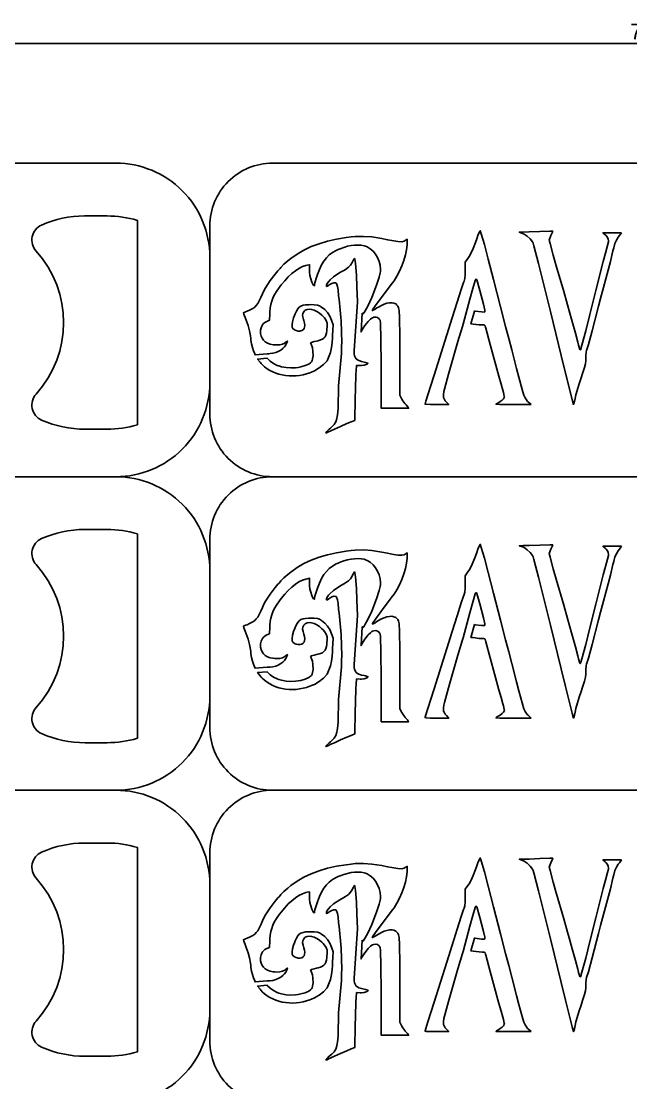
# Model space of a CAD drawing. Header units: millimetres. Extents: x 2045 to 2776, y 1347 to 1669.
# Drawn here: x 2325.4 to 2422.7, y 1500.2 to 1669.5 of the extents above; entities that cross this region are included whole.
import ezdxf

# ---------------------------------------------------------------- set-up
doc = ezdxf.new("R2010")
doc.units = ezdxf.units.MM
doc.styles.get("Standard").update_dxf_attribs({"font": 'arial.ttf'})
doc.dimstyles.new('ISO-25', dxfattribs={"dimtxt": 2.5, "dimasz": 2.5, "dimexe": 1.25, "dimexo": 0.625, "dimtad": 1, "dimtxsty": 'Standard', "dimcen": 2.5, "dimadec": 0, "dimazin": 0, "dimtfac": 1, "dimtmove": 0, "dimatfit": 3, "dimfxl": 1, "dimarcsym": 0})

# ---------------------------------------------------------------- blocks, each defined once
blk = doc.blocks.new('*D8')
at = {"color": 0, "lineweight": -2, "transparency": 16777216}
for p, q in [((2075.52, 1622.46), (2075.52, 1667.18)), ((2078.02, 1665.93), (2773.02, 1665.93)), ((2775.52, 1622.46), (2775.52, 1667.18))]:
    blk.add_line(p, q, dxfattribs=at)
at = {"color": 0, "transparency": 16777216}
for points in [[(2078.02, 1666.35), (2078.02, 1665.51), (2075.52, 1665.93)], [(2773.02, 1666.35), (2773.02, 1665.51), (2775.52, 1665.93)]]:
    blk.add_solid(points, dxfattribs=at)
at = {"layer": 'Defpoints', "color": 0, "transparency": 16777216}
for p in [(2775.52, 1665.93), (2075.52, 1621.84), (2775.52, 1621.84)]:
    blk.add_point(p, dxfattribs=at)
at = {"color": 0, "transparency": 16777216, "insert": (2425.52, 1667.83), "char_height": 2.5, "attachment_point": 5}
blk.add_mtext('700', dxfattribs=at)

msp = doc.modelspace()

# ---------------------------------------------------------------- linework, layer by layer
for points in [[(2355.523, 1631.839, 0.4142136), (2340.523, 1646.839), (2225.523, 1646.839, 0.4142136), (2215.523, 1636.839), (2215.523, 1606.839, 0.4142136), (2225.523, 1596.839), (2340.523, 1596.839, 0.4142136), (2355.523, 1611.839)], [(2495.523, 1631.839, 0.4142136), (2480.523, 1646.839), (2365.523, 1646.839, 0.4142136), (2355.523, 1636.839), (2355.523, 1606.839, 0.4142136), (2365.523, 1596.839), (2480.523, 1596.839, 0.4142136), (2495.523, 1611.839)], [(2225.523, 1596.839, 0.4142136), (2215.523, 1586.839), (2215.523, 1556.839, 0.4142136), (2225.523, 1546.839), (2340.523, 1546.839, 0.4142136), (2355.523, 1561.839)], [(2355.523, 1581.839, 0.4142136), (2340.523, 1596.839)], [(2365.523, 1596.839, 0.4142136), (2355.523, 1586.839), (2355.523, 1556.839, 0.4142136), (2365.523, 1546.839), (2480.523, 1546.839, 0.4142136), (2495.523, 1561.839)], [(2225.523, 1546.839, 0.4142136), (2215.523, 1536.839), (2215.523, 1506.839, 0.4142136), (2225.523, 1496.839), (2340.523, 1496.839, 0.4142136), (2355.523, 1511.839)], [(2355.523, 1531.839, 0.4142136), (2340.523, 1546.839)], [(2365.523, 1546.839, 0.4142136), (2355.523, 1536.839), (2355.523, 1506.839, 0.4142136), (2365.523, 1496.839), (2480.523, 1496.839, 0.4142136), (2495.523, 1511.839)]]:
    msp.add_lwpolyline(points, format="xyb")
for points in [[(2328.681, 1636.967, -0.103744), (2335.507, 1638.421), (2339.133, 1638.421, -0.0721424), (2343.963, 1637.721), (2343.963, 1605.122, -0.0721424), (2339.133, 1604.421), (2335.612, 1604.421, -0.105307), (2328.681, 1605.875, -0.5108143), (2327.798, 1610.023, 0.3848974), (2327.798, 1632.819, -0.5108143), (2328.681, 1636.967)], [(2380.688, 1614.813), (2380.502, 1614.713), (2380.138, 1614.612), (2379.712, 1614.558), (2379.503, 1614.558), (2378.96, 1614.581), (2378.883, 1613.713), (2378.852, 1613.171), (2378.775, 1610.785), (2378.744, 1609.329), (2378.666, 1605.812), (2378.085, 1605.588), (2377.388, 1605.309), (2376.397, 1604.867), (2375.436, 1604.426), (2374.847, 1604.162), (2374.468, 1603.992), (2374.235, 1603.876), (2374.069, 1603.799), (2374.182, 1604.025), (2374.576, 1604.41), (2374.785, 1604.581), (2375.018, 1604.767), (2375.366, 1605.138), (2375.614, 1605.564), (2375.8, 1606.099), (2375.878, 1606.432), (2375.924, 1606.688), (2375.994, 1607.702), (2376.048, 1611.32), (2376.522, 1616.509, 0.0476866), (2376.071, 1625.673), (2376.009, 1626.649), (2375.963, 1626.897), (2375.893, 1627.184), (2375.73, 1627.625), (2375.668, 1627.711), (2375.591, 1627.757), (2375.335, 1627.765), (2375.01, 1627.672), (2374.661, 1627.494), (2374.499, 1627.377), (2374.313, 1627.23), (2374.166, 1627.181), (2374.166, 1627.389), (2374.274, 1627.656), (2374.46, 1627.935), (2374.731, 1628.23), (2375.289, 1628.71), (2376.288, 1629.391), (2376.9, 1629.732), (2377.194, 1629.903), (2377.651, 1630.228), (2377.992, 1630.569), (2378.248, 1630.979), (2378.364, 1631.227), (2378.441, 1631.405), (2378.605, 1631.656), (2378.682, 1631.514), (2378.775, 1630.855), (2378.922, 1628.996), (2378.999, 1627.13), (2379.1, 1624.728), (2378.565, 1616.897), (2378.558, 1616.572), (2378.581, 1616.44), (2378.635, 1616.138), (2378.775, 1615.797), (2378.906, 1615.619), (2379.084, 1615.472), (2379.309, 1615.355), (2379.751, 1615.208), (2380.146, 1615.123), (2380.386, 1615.069), (2380.785, 1614.939), (2380.688, 1614.813)], [(2328.681, 1586.967, -0.103744), (2335.507, 1588.421), (2339.133, 1588.421, -0.0721424), (2343.963, 1587.721), (2343.963, 1555.122, -0.0721424), (2339.133, 1554.421), (2335.612, 1554.421, -0.105307), (2328.681, 1555.875, -0.5108143), (2327.798, 1560.023, 0.3848974), (2327.798, 1582.819, -0.5108143), (2328.681, 1586.967)], [(2380.688, 1564.813), (2380.502, 1564.713), (2380.138, 1564.612), (2379.712, 1564.558), (2379.503, 1564.558), (2378.96, 1564.581), (2378.883, 1563.713), (2378.852, 1563.171), (2378.775, 1560.785), (2378.744, 1559.329), (2378.666, 1555.812), (2378.085, 1555.588), (2377.388, 1555.309), (2376.397, 1554.867), (2375.436, 1554.426), (2374.847, 1554.162), (2374.468, 1553.992), (2374.235, 1553.876), (2374.069, 1553.799), (2374.182, 1554.025), (2374.576, 1554.41), (2374.785, 1554.581), (2375.018, 1554.767), (2375.366, 1555.138), (2375.614, 1555.564), (2375.8, 1556.099), (2375.878, 1556.432), (2375.924, 1556.688), (2375.994, 1557.702), (2376.048, 1561.32), (2376.522, 1566.509, 0.0476866), (2376.071, 1575.673), (2376.009, 1576.649), (2375.963, 1576.897), (2375.893, 1577.184), (2375.73, 1577.625), (2375.668, 1577.711), (2375.591, 1577.757), (2375.335, 1577.765), (2375.01, 1577.672), (2374.661, 1577.494), (2374.499, 1577.377), (2374.313, 1577.23), (2374.166, 1577.181), (2374.166, 1577.389), (2374.274, 1577.656), (2374.46, 1577.935), (2374.731, 1578.23), (2375.289, 1578.71), (2376.288, 1579.391), (2376.9, 1579.732), (2377.194, 1579.903), (2377.651, 1580.228), (2377.992, 1580.569), (2378.248, 1580.979), (2378.364, 1581.227), (2378.441, 1581.405), (2378.605, 1581.656), (2378.682, 1581.514), (2378.775, 1580.855), (2378.922, 1578.996), (2378.999, 1577.13), (2379.1, 1574.728), (2378.565, 1566.897), (2378.558, 1566.572), (2378.581, 1566.44), (2378.635, 1566.138), (2378.775, 1565.797), (2378.906, 1565.619), (2379.084, 1565.472), (2379.309, 1565.355), (2379.751, 1565.208), (2380.146, 1565.123), (2380.386, 1565.069), (2380.785, 1564.939), (2380.688, 1564.813)], [(2328.681, 1536.967, -0.103744), (2335.507, 1538.421), (2339.133, 1538.421, -0.0721424), (2343.963, 1537.721), (2343.963, 1505.122, -0.0721424), (2339.133, 1504.421), (2335.612, 1504.421, -0.105307), (2328.681, 1505.875, -0.5108143), (2327.798, 1510.023, 0.3848974), (2327.798, 1532.819, -0.5108143), (2328.681, 1536.967)], [(2380.688, 1514.813), (2380.502, 1514.713), (2380.138, 1514.612), (2379.712, 1514.558), (2379.503, 1514.558), (2378.96, 1514.581), (2378.883, 1513.713), (2378.852, 1513.171), (2378.775, 1510.785), (2378.744, 1509.329), (2378.666, 1505.812), (2378.085, 1505.588), (2377.388, 1505.309), (2376.397, 1504.867), (2375.436, 1504.426), (2374.847, 1504.162), (2374.468, 1503.992), (2374.235, 1503.876), (2374.069, 1503.799), (2374.182, 1504.025), (2374.576, 1504.41), (2374.785, 1504.581), (2375.018, 1504.767), (2375.366, 1505.138), (2375.614, 1505.564), (2375.8, 1506.099), (2375.878, 1506.432), (2375.924, 1506.688), (2375.994, 1507.702), (2376.048, 1511.32), (2376.522, 1516.509, 0.0476866), (2376.071, 1525.673), (2376.009, 1526.649), (2375.963, 1526.897), (2375.893, 1527.184), (2375.73, 1527.625), (2375.668, 1527.711), (2375.591, 1527.757), (2375.335, 1527.765), (2375.01, 1527.672), (2374.661, 1527.494), (2374.499, 1527.377), (2374.313, 1527.23), (2374.166, 1527.181), (2374.166, 1527.389), (2374.274, 1527.656), (2374.46, 1527.935), (2374.731, 1528.23), (2375.289, 1528.71), (2376.288, 1529.391), (2376.9, 1529.732), (2377.194, 1529.903), (2377.651, 1530.228), (2377.992, 1530.569), (2378.248, 1530.979), (2378.364, 1531.227), (2378.441, 1531.405), (2378.605, 1531.656), (2378.682, 1531.514), (2378.775, 1530.855), (2378.922, 1528.996), (2378.999, 1527.13), (2379.1, 1524.728), (2378.565, 1516.897), (2378.558, 1516.572), (2378.581, 1516.44), (2378.635, 1516.138), (2378.775, 1515.797), (2378.906, 1515.619), (2379.084, 1515.472), (2379.309, 1515.355), (2379.751, 1515.208), (2380.146, 1515.123), (2380.386, 1515.069), (2380.785, 1514.939), (2380.688, 1514.813)]]:
    msp.add_lwpolyline(points, format="xyb", close=True)
for points in [[(2406.792, 1608.345), (2403.988, 1608.345), (2401.812, 1608.353), (2401.184, 1608.384), (2401.285, 1608.477), (2401.641, 1608.694), (2401.866, 1608.826), (2402.207, 1609.058), (2402.423, 1609.275), (2402.532, 1609.468), (2402.54, 1609.561), (2402.524, 1609.701), (2402.385, 1610.282), (2402.284, 1610.638), (2402.005, 1611.606), (2401.664, 1612.853), (2400.286, 1617.943), (2399.581, 1620.522), (2399.526, 1620.693), (2399.449, 1620.909), (2399.356, 1621.002), (2399.193, 1621.033), (2399.069, 1621.033), (2398.535, 1621.064), (2397.551, 1621.181), (2397.208, 1621.218), (2397.747, 1623.252), (2397.869, 1623.241), (2398.876, 1623.117), (2399.379, 1623.094), (2399.441, 1623.156), (2399.441, 1623.218), (2399.418, 1623.396), (2399.201, 1624.341), (2398.605, 1626.556), (2398.117, 1628.23), (2398.093, 1628.299), (2398.024, 1628.353), (2397.985, 1628.33), (2397.9, 1628.137), (2397.497, 1626.851), (2397.017, 1625.147), (2395.955, 1621.142), (2395.839, 1620.809), (2395.119, 1618.384), (2393.624, 1613.171), (2392.989, 1610.824), (2392.888, 1610.429), (2392.811, 1609.964), (2392.811, 1609.709), (2392.842, 1609.476), (2392.919, 1609.267), (2393.113, 1608.957), (2393.306, 1608.733), (2393.655, 1608.345), (2391.742, 1608.345), (2390.727, 1608.353), (2390.03, 1608.392), (2389.868, 1608.432), (2389.877, 1608.459), (2389.875, 1608.461), (2389.883, 1608.477), (2390.014, 1608.872), (2390.34, 1609.902), (2391.316, 1613.032), (2393.337, 1619.438), (2394.197, 1622.157), (2394.987, 1624.666), (2395.638, 1626.704), (2396.017, 1627.811), (2396.095, 1628.036), (2396.203, 1628.423), (2396.281, 1629.066), (2396.289, 1629.794), (2396.296, 1631.057), (2396.707, 1631.661), (2396.893, 1631.932), (2397.226, 1632.521), (2397.551, 1633.241), (2397.923, 1634.186), (2398.14, 1634.775), (2398.326, 1635.286), (2398.605, 1635.968), (2398.678, 1636.062), (2398.853, 1635.565), (2399.341, 1633.853), (2399.96, 1631.537), (2400.82, 1628.261), (2401.92, 1623.938), (2402.726, 1620.809), (2403.229, 1618.903), (2403.725, 1617.052), (2404.468, 1614.108), (2404.825, 1612.699), (2405.359, 1610.754), (2405.669, 1609.848), (2405.863, 1609.414), (2406.049, 1609.097), (2406.25, 1608.849), (2406.366, 1608.74), (2406.792, 1608.345)], [(2421.247, 1635.751), (2420.89, 1635.286), (2420.697, 1635.031), (2420.41, 1634.566), (2420.193, 1634.047), (2419.992, 1633.334), (2419.868, 1632.846), (2419.457, 1631.134), (2418.381, 1627.006), (2417.9, 1625.247), (2417.559, 1624.008), (2416.529, 1620.104), (2415.94, 1617.896), (2415.662, 1616.959), (2415.6, 1616.727), (2415.522, 1616.045), (2415.514, 1615.642), (2415.514, 1615.348), (2415.468, 1614.852), (2415.329, 1614.256), (2415.026, 1613.303), (2414.786, 1612.59), (2414.484, 1611.661), (2413.965, 1609.887), (2413.834, 1609.314), (2413.725, 1608.818), (2413.617, 1608.43), (2413.56, 1608.355), (2413.338, 1609.128), (2412.277, 1613.372), (2411.587, 1616.192), (2409.891, 1623.164), (2407.977, 1630.817), (2407.242, 1633.66), (2407.11, 1634.055), (2407.001, 1634.279), (2406.637, 1634.752), (2406.173, 1635.186), (2405.677, 1635.526), (2405.444, 1635.635), (2404.91, 1635.836), (2405.537, 1635.844), (2406.482, 1635.867), (2408.202, 1635.937), (2409.782, 1635.999), (2410.255, 1635.999), (2410.208, 1635.828), (2409.976, 1635.279), (2409.666, 1634.581), (2409.821, 1634.031), (2410.34, 1632.157), (2410.82, 1630.476), (2412.005, 1626.347), (2412.61, 1624.225), (2412.873, 1623.28), (2413.369, 1621.568), (2413.888, 1619.709), (2414.26, 1618.299), (2414.384, 1617.803), (2414.593, 1617.129), (2414.639, 1617.06), (2414.662, 1617.075), (2414.748, 1617.246), (2414.926, 1617.811), (2415.538, 1620.088), (2416.188, 1622.73), (2417.118, 1626.51), (2418.295, 1631.181), (2418.659, 1632.505), (2418.992, 1633.706), (2419.132, 1634.272), (2419.147, 1634.434), (2419.124, 1634.729), (2419, 1635.007), (2418.783, 1635.286), (2418.628, 1635.426), (2418.272, 1635.743), (2419.759, 1635.743), (2421.247, 1635.751)], [(2387.04, 1633.815), (2386.939, 1633.04), (2386.761, 1632.203), (2386.513, 1631.336), (2386.188, 1630.46), (2385.816, 1629.608), (2385.398, 1628.811), (2384.94, 1628.082), (2384.7, 1627.765), (2383.368, 1626.022), (2381.966, 1624.132), (2381.486, 1623.442), (2381.447, 1623.357), (2381.501, 1623.349), (2381.904, 1623.559), (2382.198, 1623.752), (2382.431, 1623.899), (2382.903, 1624.163), (2383.36, 1624.356), (2383.802, 1624.496), (2384.212, 1624.566), (2384.592, 1624.581), (2384.917, 1624.519), (2385.22, 1624.381), (2385.398, 1624.217), (2385.552, 1624.047), (2385.661, 1623.791), (2385.738, 1623.357), (2385.808, 1622.226), (2385.831, 1619.151), (2385.831, 1609.848), (2386.195, 1609.213), (2386.35, 1608.949), (2386.629, 1608.531), (2386.707, 1608.446), (2386.869, 1608.283), (2387.055, 1608.043), (2387.249, 1607.764), (2382.888, 1607.764), (2382.857, 1614.666), (2382.841, 1618.903), (2382.787, 1621.289), (2382.702, 1621.785), (2382.632, 1621.901), (2382.547, 1622.04), (2382.315, 1622.219), (2382.028, 1622.296), (2381.695, 1622.257), (2381.509, 1622.188), (2381.401, 1622.133), (2381.153, 1621.963), (2380.773, 1621.599), (2380.246, 1620.925), (2379.735, 1620.104), (2379.662, 1619.916), (2379.867, 1622.913), (2379.998, 1622.792), (2380.153, 1623.024), (2380.332, 1623.303), (2380.727, 1624.047), (2381.362, 1625.41), (2382.152, 1627.385), (2382.578, 1628.679), (2382.733, 1629.337), (2382.764, 1629.57), (2382.779, 1629.895), (2382.717, 1630.546), (2382.562, 1631.173), (2382.315, 1631.77), (2381.989, 1632.32), (2381.602, 1632.8), (2381.145, 1633.203), (2380.649, 1633.497), (2380.378, 1633.598), (2380.169, 1633.667), (2379.696, 1633.753), (2379.185, 1633.784), (2378.635, 1633.768), (2378.07, 1633.698), (2377.481, 1633.582), (2376.892, 1633.412), (2376.304, 1633.203), (2376.017, 1633.071), (2375.692, 1632.924), (2375.111, 1632.583), (2374.599, 1632.196), (2374.15, 1631.746), (2373.74, 1631.22), (2373.376, 1630.608), (2373.035, 1629.887), (2372.717, 1629.058), (2372.562, 1628.586), (2372.307, 1627.773), (2372.229, 1627.447), (2372.229, 1627.299), (2372.09, 1627.362), (2371.969, 1627.533), (2371.819, 1627.881), (2371.625, 1628.408), (2371.509, 1628.919), (2371.462, 1629.469), (2371.454, 1629.771), (2371.454, 1630.639), (2371.09, 1630.577), (2370.835, 1630.522), (2370.308, 1630.336), (2369.758, 1630.05), (2369.193, 1629.686), (2368.619, 1629.229), (2368.046, 1628.702), (2367.473, 1628.098), (2366.908, 1627.424), (2366.636, 1627.06), (2366.257, 1626.525), (2365.815, 1625.782), (2365.591, 1625.302), (2365.405, 1624.806), (2365.273, 1624.295), (2365.172, 1623.752), (2365.11, 1623.156), (2365.095, 1622.838), (2365.041, 1621.785), (2364.638, 1621.614), (2364.514, 1621.56), (2364.289, 1621.421), (2364.096, 1621.258), (2363.941, 1621.064), (2363.809, 1620.847), (2363.716, 1620.6), (2363.623, 1620.181), (2363.615, 1619.871), (2363.623, 1619.655), (2363.701, 1619.26), (2363.856, 1618.911), (2364.08, 1618.601), (2364.375, 1618.338), (2364.731, 1618.129), (2365.149, 1617.974), (2365.629, 1617.881), (2365.885, 1617.857), (2366.179, 1617.842), (2366.698, 1617.873), (2367.132, 1617.981), (2367.481, 1618.152), (2367.62, 1618.268), (2367.713, 1618.353), (2367.899, 1618.469), (2367.775, 1618.067), (2367.667, 1617.85), (2367.457, 1617.548), (2367.179, 1617.277), (2366.838, 1617.029), (2366.458, 1616.812), (2366.04, 1616.649), (2365.606, 1616.525), (2365.165, 1616.463), (2364.948, 1616.455), (2364.684, 1616.448), (2362.763, 1616.281), (2362.686, 1616.424), (2362.484, 1616.92), (2362.314, 1617.447), (2362.182, 1618.005), (2362.089, 1618.593), (2362.058, 1618.903), (2362.012, 1619.291), (2361.865, 1620.096), (2361.648, 1620.925), (2361.354, 1621.785), (2361.175, 1622.234), (2360.966, 1622.761), (2360.898, 1622.991), (2361.237, 1623.156), (2361.462, 1623.241), (2361.88, 1623.404), (2362.392, 1623.683), (2362.686, 1623.899), (2362.934, 1624.155), (2363.166, 1624.442), (2363.476, 1624.968), (2363.67, 1625.402), (2363.925, 1625.991), (2364.173, 1626.502), (2364.429, 1626.982), (2365.157, 1628.113), (2365.931, 1629.159), (2366.396, 1629.686), (2366.613, 1629.864), (2366.753, 1630.058), (2366.853, 1630.213), (2367.349, 1630.716), (2367.969, 1631.243), (2368.449, 1631.63), (2369.471, 1632.343), (2370.556, 1632.978), (2371.726, 1633.528), (2372.973, 1634), (2374.313, 1634.395), (2375.746, 1634.721), (2377.28, 1634.969), (2378.085, 1635.069), (2378.751, 1635.139), (2380.029, 1635.17), (2381.377, 1635.069), (2382.957, 1634.822), (2383.91, 1634.636), (2384.584, 1634.496), (2385.545, 1634.341), (2386.149, 1634.31), (2386.552, 1634.403), (2386.722, 1634.496), (2387.047, 1634.698), (2387.047, 1634.171), (2387.04, 1633.815)], [(2375.196, 1621.072), (2375.149, 1620.201), (2375.109, 1619.422), (2375.102, 1618.914), (2375.048, 1618.23), (2374.937, 1617.449), (2374.765, 1616.67), (2374.48, 1615.867), (2374.243, 1615.325), (2373.67, 1614.72), (2372.988, 1614.186), (2372.214, 1613.729), (2371.78, 1613.535), (2371.509, 1613.427), (2370.959, 1613.241), (2370.401, 1613.094), (2369.843, 1612.993), (2369.286, 1612.931), (2368.72, 1612.908), (2368.17, 1612.915), (2367.62, 1612.97), (2367.086, 1613.063), (2366.567, 1613.187), (2366.063, 1613.357), (2365.575, 1613.551), (2365.11, 1613.791), (2364.677, 1614.062), (2364.266, 1614.372), (2363.887, 1614.713), (2363.716, 1614.898), (2363.538, 1615.1), (2363.145, 1615.605), (2364.673, 1615.738), (2364.723, 1615.665), (2365.149, 1615.255), (2365.691, 1614.883), (2366.272, 1614.589), (2366.551, 1614.496), (2366.954, 1614.379), (2367.713, 1614.24), (2368.464, 1614.186), (2369.216, 1614.225), (2369.603, 1614.279), (2370.037, 1614.356), (2370.757, 1614.55), (2371.307, 1614.798), (2371.594, 1615.007), (2371.741, 1615.162), (2371.795, 1615.239), (2371.85, 1615.34), (2371.927, 1615.611), (2371.997, 1616.115), (2371.989, 1616.881), (2371.911, 1617.408), (2371.826, 1617.695), (2371.772, 1617.811), (2371.687, 1617.966), (2371.604, 1618.164), (2371.749, 1618.26), (2372.19, 1618.376), (2372.578, 1618.462), (2372.81, 1618.524), (2373.197, 1618.64), (2373.499, 1618.779), (2373.74, 1618.95), (2373.925, 1619.159), (2374.057, 1619.422), (2374.142, 1619.748), (2374.204, 1620.15), (2374.228, 1620.39), (2374.259, 1620.762), (2374.243, 1621.32), (2374.111, 1621.746), (2373.825, 1622.157), (2373.608, 1622.404), (2373.414, 1622.598), (2373.011, 1622.939), (2372.593, 1623.21), (2372.175, 1623.411), (2371.772, 1623.528), (2371.393, 1623.566), (2371.052, 1623.52), (2370.765, 1623.388), (2370.657, 1623.28), (2370.525, 1623.14), (2370.37, 1622.846), (2370.331, 1622.521), (2370.401, 1622.141), (2370.478, 1621.924), (2370.556, 1621.723), (2370.649, 1621.343), (2370.688, 1621.002), (2370.657, 1620.708), (2370.571, 1620.46), (2370.424, 1620.274), (2370.215, 1620.135), (2369.909, 1620.061), (2369.642, 1620.073), (2369.309, 1620.143), (2369.022, 1620.267), (2368.793, 1620.462), (2368.681, 1620.685), (2368.643, 1621.057), (2368.72, 1621.545), (2368.898, 1622.157), (2369.038, 1622.521), (2369.146, 1622.8), (2369.355, 1623.249), (2369.564, 1623.605), (2369.797, 1623.868), (2370.076, 1624.054), (2370.401, 1624.178), (2370.812, 1624.248), (2371.307, 1624.271), (2371.602, 1624.279), (2372.206, 1624.271), (2372.709, 1624.209), (2373.013, 1624.099), (2373.376, 1623.892), (2373.879, 1623.504), (2374.305, 1623.024), (2374.677, 1622.459), (2374.971, 1621.8), (2375.196, 1621.072)], [(2387.04, 1583.815), (2386.939, 1583.04), (2386.761, 1582.203), (2386.513, 1581.336), (2386.188, 1580.46), (2385.816, 1579.608), (2385.398, 1578.811), (2384.94, 1578.082), (2384.7, 1577.765), (2383.368, 1576.022), (2381.966, 1574.132), (2381.486, 1573.442), (2381.447, 1573.357), (2381.501, 1573.349), (2381.904, 1573.559), (2382.198, 1573.752), (2382.431, 1573.899), (2382.903, 1574.163), (2383.36, 1574.356), (2383.802, 1574.496), (2384.212, 1574.566), (2384.592, 1574.581), (2384.917, 1574.519), (2385.22, 1574.381), (2385.398, 1574.217), (2385.552, 1574.047), (2385.661, 1573.791), (2385.738, 1573.357), (2385.808, 1572.226), (2385.831, 1569.151), (2385.831, 1559.848), (2386.195, 1559.213), (2386.35, 1558.949), (2386.629, 1558.531), (2386.707, 1558.446), (2386.869, 1558.283), (2387.055, 1558.043), (2387.249, 1557.764), (2382.888, 1557.764), (2382.857, 1564.666), (2382.841, 1568.903), (2382.787, 1571.289), (2382.702, 1571.785), (2382.632, 1571.901), (2382.547, 1572.04), (2382.315, 1572.219), (2382.028, 1572.296), (2381.695, 1572.257), (2381.509, 1572.188), (2381.401, 1572.133), (2381.153, 1571.963), (2380.773, 1571.599), (2380.246, 1570.925), (2379.735, 1570.104), (2379.662, 1569.916), (2379.867, 1572.913), (2379.998, 1572.792), (2380.153, 1573.024), (2380.332, 1573.303), (2380.727, 1574.047), (2381.362, 1575.41), (2382.152, 1577.385), (2382.578, 1578.679), (2382.733, 1579.337), (2382.764, 1579.57), (2382.779, 1579.895), (2382.717, 1580.546), (2382.562, 1581.173), (2382.315, 1581.77), (2381.989, 1582.32), (2381.602, 1582.8), (2381.145, 1583.203), (2380.649, 1583.497), (2380.378, 1583.598), (2380.169, 1583.667), (2379.696, 1583.753), (2379.185, 1583.784), (2378.635, 1583.768), (2378.07, 1583.698), (2377.481, 1583.582), (2376.892, 1583.412), (2376.304, 1583.203), (2376.017, 1583.071), (2375.692, 1582.924), (2375.111, 1582.583), (2374.599, 1582.196), (2374.15, 1581.746), (2373.74, 1581.22), (2373.376, 1580.608), (2373.035, 1579.887), (2372.717, 1579.058), (2372.562, 1578.586), (2372.307, 1577.773), (2372.229, 1577.447), (2372.229, 1577.299), (2372.09, 1577.362), (2371.969, 1577.533), (2371.819, 1577.881), (2371.625, 1578.408), (2371.509, 1578.919), (2371.462, 1579.469), (2371.454, 1579.771), (2371.454, 1580.639), (2371.09, 1580.577), (2370.835, 1580.522), (2370.308, 1580.336), (2369.758, 1580.05), (2369.193, 1579.686), (2368.619, 1579.229), (2368.046, 1578.702), (2367.473, 1578.098), (2366.908, 1577.424), (2366.636, 1577.06), (2366.257, 1576.525), (2365.815, 1575.782), (2365.591, 1575.302), (2365.405, 1574.806), (2365.273, 1574.295), (2365.172, 1573.752), (2365.11, 1573.156), (2365.095, 1572.838), (2365.041, 1571.785), (2364.638, 1571.614), (2364.514, 1571.56), (2364.289, 1571.421), (2364.096, 1571.258), (2363.941, 1571.064), (2363.809, 1570.847), (2363.716, 1570.6), (2363.623, 1570.181), (2363.615, 1569.871), (2363.623, 1569.655), (2363.701, 1569.26), (2363.856, 1568.911), (2364.08, 1568.601), (2364.375, 1568.338), (2364.731, 1568.129), (2365.149, 1567.974), (2365.629, 1567.881), (2365.885, 1567.857), (2366.179, 1567.842), (2366.698, 1567.873), (2367.132, 1567.981), (2367.481, 1568.152), (2367.62, 1568.268), (2367.713, 1568.353), (2367.899, 1568.469), (2367.775, 1568.067), (2367.667, 1567.85), (2367.457, 1567.548), (2367.179, 1567.277), (2366.838, 1567.029), (2366.458, 1566.812), (2366.04, 1566.649), (2365.606, 1566.525), (2365.165, 1566.463), (2364.948, 1566.455), (2364.684, 1566.448), (2362.763, 1566.281), (2362.686, 1566.424), (2362.484, 1566.92), (2362.314, 1567.447), (2362.182, 1568.005), (2362.089, 1568.593), (2362.058, 1568.903), (2362.012, 1569.291), (2361.865, 1570.096), (2361.648, 1570.925), (2361.354, 1571.785), (2361.175, 1572.234), (2360.966, 1572.761), (2360.898, 1572.991), (2361.237, 1573.156), (2361.462, 1573.241), (2361.88, 1573.404), (2362.392, 1573.683), (2362.686, 1573.899), (2362.934, 1574.155), (2363.166, 1574.442), (2363.476, 1574.968), (2363.67, 1575.402), (2363.925, 1575.991), (2364.173, 1576.502), (2364.429, 1576.982), (2365.157, 1578.113), (2365.931, 1579.159), (2366.396, 1579.686), (2366.613, 1579.864), (2366.753, 1580.058), (2366.853, 1580.213), (2367.349, 1580.716), (2367.969, 1581.243), (2368.449, 1581.63), (2369.471, 1582.343), (2370.556, 1582.978), (2371.726, 1583.528), (2372.973, 1584), (2374.313, 1584.395), (2375.746, 1584.721), (2377.28, 1584.969), (2378.085, 1585.069), (2378.751, 1585.139), (2380.029, 1585.17), (2381.377, 1585.069), (2382.957, 1584.822), (2383.91, 1584.636), (2384.584, 1584.496), (2385.545, 1584.341), (2386.149, 1584.31), (2386.552, 1584.403), (2386.722, 1584.496), (2387.047, 1584.698), (2387.047, 1584.171), (2387.04, 1583.815)], [(2406.792, 1558.345), (2403.988, 1558.345), (2401.812, 1558.353), (2401.184, 1558.384), (2401.285, 1558.477), (2401.641, 1558.694), (2401.866, 1558.826), (2402.207, 1559.058), (2402.423, 1559.275), (2402.532, 1559.468), (2402.54, 1559.561), (2402.524, 1559.701), (2402.385, 1560.282), (2402.284, 1560.638), (2402.005, 1561.606), (2401.664, 1562.853), (2400.286, 1567.943), (2399.581, 1570.522), (2399.526, 1570.693), (2399.449, 1570.909), (2399.356, 1571.002), (2399.193, 1571.033), (2399.069, 1571.033), (2398.535, 1571.064), (2397.551, 1571.181), (2397.208, 1571.218), (2397.747, 1573.252), (2397.869, 1573.241), (2398.876, 1573.117), (2399.379, 1573.094), (2399.441, 1573.156), (2399.441, 1573.218), (2399.418, 1573.396), (2399.201, 1574.341), (2398.605, 1576.556), (2398.117, 1578.23), (2398.093, 1578.299), (2398.024, 1578.353), (2397.985, 1578.33), (2397.9, 1578.137), (2397.497, 1576.851), (2397.017, 1575.147), (2395.955, 1571.142), (2395.839, 1570.809), (2395.119, 1568.384), (2393.624, 1563.171), (2392.989, 1560.824), (2392.888, 1560.429), (2392.811, 1559.964), (2392.811, 1559.709), (2392.842, 1559.476), (2392.919, 1559.267), (2393.113, 1558.957), (2393.306, 1558.733), (2393.655, 1558.345), (2391.742, 1558.345), (2390.727, 1558.353), (2390.03, 1558.392), (2389.868, 1558.432), (2389.877, 1558.459), (2389.875, 1558.461), (2389.883, 1558.477), (2390.014, 1558.872), (2390.34, 1559.902), (2391.316, 1563.032), (2393.337, 1569.438), (2394.197, 1572.157), (2394.987, 1574.666), (2395.638, 1576.704), (2396.017, 1577.811), (2396.095, 1578.036), (2396.203, 1578.423), (2396.281, 1579.066), (2396.289, 1579.794), (2396.296, 1581.057), (2396.707, 1581.661), (2396.893, 1581.932), (2397.226, 1582.521), (2397.551, 1583.241), (2397.923, 1584.186), (2398.14, 1584.775), (2398.326, 1585.286), (2398.605, 1585.968), (2398.678, 1586.062), (2398.853, 1585.565), (2399.341, 1583.853), (2399.96, 1581.537), (2400.82, 1578.261), (2401.92, 1573.938), (2402.726, 1570.809), (2403.229, 1568.903), (2403.725, 1567.052), (2404.468, 1564.108), (2404.825, 1562.699), (2405.359, 1560.754), (2405.669, 1559.848), (2405.863, 1559.414), (2406.049, 1559.097), (2406.25, 1558.849), (2406.366, 1558.74), (2406.792, 1558.345)], [(2421.247, 1585.751), (2420.89, 1585.286), (2420.697, 1585.031), (2420.41, 1584.566), (2420.193, 1584.047), (2419.992, 1583.334), (2419.868, 1582.846), (2419.457, 1581.134), (2418.381, 1577.006), (2417.9, 1575.247), (2417.559, 1574.008), (2416.529, 1570.104), (2415.94, 1567.896), (2415.662, 1566.959), (2415.6, 1566.727), (2415.522, 1566.045), (2415.514, 1565.642), (2415.514, 1565.348), (2415.468, 1564.852), (2415.329, 1564.256), (2415.026, 1563.303), (2414.786, 1562.59), (2414.484, 1561.661), (2413.965, 1559.887), (2413.834, 1559.314), (2413.725, 1558.818), (2413.617, 1558.43), (2413.56, 1558.355), (2413.338, 1559.128), (2412.277, 1563.372), (2411.587, 1566.192), (2409.891, 1573.164), (2407.977, 1580.817), (2407.242, 1583.66), (2407.11, 1584.055), (2407.001, 1584.279), (2406.637, 1584.752), (2406.173, 1585.186), (2405.677, 1585.526), (2405.444, 1585.635), (2404.91, 1585.836), (2405.537, 1585.844), (2406.482, 1585.867), (2408.202, 1585.937), (2409.782, 1585.999), (2410.255, 1585.999), (2410.208, 1585.828), (2409.976, 1585.279), (2409.666, 1584.581), (2409.821, 1584.031), (2410.34, 1582.157), (2410.82, 1580.476), (2412.005, 1576.347), (2412.61, 1574.225), (2412.873, 1573.28), (2413.369, 1571.568), (2413.888, 1569.709), (2414.26, 1568.299), (2414.384, 1567.803), (2414.593, 1567.129), (2414.639, 1567.06), (2414.662, 1567.075), (2414.748, 1567.246), (2414.926, 1567.811), (2415.538, 1570.088), (2416.188, 1572.73), (2417.118, 1576.51), (2418.295, 1581.181), (2418.659, 1582.505), (2418.992, 1583.706), (2419.132, 1584.272), (2419.147, 1584.434), (2419.124, 1584.729), (2419, 1585.007), (2418.783, 1585.286), (2418.628, 1585.426), (2418.272, 1585.743), (2419.759, 1585.743), (2421.247, 1585.751)], [(2375.196, 1571.072), (2375.149, 1570.201), (2375.109, 1569.422), (2375.102, 1568.914), (2375.048, 1568.23), (2374.937, 1567.449), (2374.765, 1566.67), (2374.48, 1565.867), (2374.243, 1565.325), (2373.67, 1564.72), (2372.988, 1564.186), (2372.214, 1563.729), (2371.78, 1563.535), (2371.509, 1563.427), (2370.959, 1563.241), (2370.401, 1563.094), (2369.843, 1562.993), (2369.286, 1562.931), (2368.72, 1562.908), (2368.17, 1562.915), (2367.62, 1562.97), (2367.086, 1563.063), (2366.567, 1563.187), (2366.063, 1563.357), (2365.575, 1563.551), (2365.11, 1563.791), (2364.677, 1564.062), (2364.266, 1564.372), (2363.887, 1564.713), (2363.716, 1564.898), (2363.538, 1565.1), (2363.145, 1565.605), (2364.673, 1565.738), (2364.723, 1565.665), (2365.149, 1565.255), (2365.691, 1564.883), (2366.272, 1564.589), (2366.551, 1564.496), (2366.954, 1564.379), (2367.713, 1564.24), (2368.464, 1564.186), (2369.216, 1564.225), (2369.603, 1564.279), (2370.037, 1564.356), (2370.757, 1564.55), (2371.307, 1564.798), (2371.594, 1565.007), (2371.741, 1565.162), (2371.795, 1565.239), (2371.85, 1565.34), (2371.927, 1565.611), (2371.997, 1566.115), (2371.989, 1566.881), (2371.911, 1567.408), (2371.826, 1567.695), (2371.772, 1567.811), (2371.687, 1567.966), (2371.604, 1568.164), (2371.749, 1568.26), (2372.19, 1568.376), (2372.578, 1568.462), (2372.81, 1568.524), (2373.197, 1568.64), (2373.499, 1568.779), (2373.74, 1568.95), (2373.925, 1569.159), (2374.057, 1569.422), (2374.142, 1569.748), (2374.204, 1570.15), (2374.228, 1570.39), (2374.259, 1570.762), (2374.243, 1571.32), (2374.111, 1571.746), (2373.825, 1572.157), (2373.608, 1572.404), (2373.414, 1572.598), (2373.011, 1572.939), (2372.593, 1573.21), (2372.175, 1573.411), (2371.772, 1573.528), (2371.393, 1573.566), (2371.052, 1573.52), (2370.765, 1573.388), (2370.657, 1573.28), (2370.525, 1573.14), (2370.37, 1572.846), (2370.331, 1572.521), (2370.401, 1572.141), (2370.478, 1571.924), (2370.556, 1571.723), (2370.649, 1571.343), (2370.688, 1571.002), (2370.657, 1570.708), (2370.571, 1570.46), (2370.424, 1570.274), (2370.215, 1570.135), (2369.909, 1570.061), (2369.642, 1570.073), (2369.309, 1570.143), (2369.022, 1570.267), (2368.793, 1570.462), (2368.681, 1570.685), (2368.643, 1571.057), (2368.72, 1571.545), (2368.898, 1572.157), (2369.038, 1572.521), (2369.146, 1572.8), (2369.355, 1573.249), (2369.564, 1573.605), (2369.797, 1573.868), (2370.076, 1574.054), (2370.401, 1574.178), (2370.812, 1574.248), (2371.307, 1574.271), (2371.602, 1574.279), (2372.206, 1574.271), (2372.709, 1574.209), (2373.013, 1574.099), (2373.376, 1573.892), (2373.879, 1573.504), (2374.305, 1573.024), (2374.677, 1572.459), (2374.971, 1571.8), (2375.196, 1571.072)], [(2406.792, 1508.345), (2403.988, 1508.345), (2401.812, 1508.353), (2401.184, 1508.384), (2401.285, 1508.477), (2401.641, 1508.694), (2401.866, 1508.826), (2402.207, 1509.058), (2402.423, 1509.275), (2402.532, 1509.468), (2402.54, 1509.561), (2402.524, 1509.701), (2402.385, 1510.282), (2402.284, 1510.638), (2402.005, 1511.606), (2401.664, 1512.853), (2400.286, 1517.943), (2399.581, 1520.522), (2399.526, 1520.693), (2399.449, 1520.909), (2399.356, 1521.002), (2399.193, 1521.033), (2399.069, 1521.033), (2398.535, 1521.064), (2397.551, 1521.181), (2397.208, 1521.218), (2397.747, 1523.252), (2397.869, 1523.241), (2398.876, 1523.117), (2399.379, 1523.094), (2399.441, 1523.156), (2399.441, 1523.218), (2399.418, 1523.396), (2399.201, 1524.341), (2398.605, 1526.556), (2398.117, 1528.23), (2398.093, 1528.299), (2398.024, 1528.353), (2397.985, 1528.33), (2397.9, 1528.137), (2397.497, 1526.851), (2397.017, 1525.147), (2395.955, 1521.142), (2395.839, 1520.809), (2395.119, 1518.384), (2393.624, 1513.171), (2392.989, 1510.824), (2392.888, 1510.429), (2392.811, 1509.964), (2392.811, 1509.709), (2392.842, 1509.476), (2392.919, 1509.267), (2393.113, 1508.957), (2393.306, 1508.733), (2393.655, 1508.345), (2391.742, 1508.345), (2390.727, 1508.353), (2390.03, 1508.392), (2389.868, 1508.432), (2389.877, 1508.459), (2389.875, 1508.461), (2389.883, 1508.477), (2390.014, 1508.872), (2390.34, 1509.902), (2391.316, 1513.032), (2393.337, 1519.438), (2394.197, 1522.157), (2394.987, 1524.666), (2395.638, 1526.704), (2396.017, 1527.811), (2396.095, 1528.036), (2396.203, 1528.423), (2396.281, 1529.066), (2396.289, 1529.794), (2396.296, 1531.057), (2396.707, 1531.661), (2396.893, 1531.932), (2397.226, 1532.521), (2397.551, 1533.241), (2397.923, 1534.186), (2398.14, 1534.775), (2398.326, 1535.286), (2398.605, 1535.968), (2398.678, 1536.062), (2398.853, 1535.565), (2399.341, 1533.853), (2399.96, 1531.537), (2400.82, 1528.261), (2401.92, 1523.938), (2402.726, 1520.809), (2403.229, 1518.903), (2403.725, 1517.052), (2404.468, 1514.108), (2404.825, 1512.699), (2405.359, 1510.754), (2405.669, 1509.848), (2405.863, 1509.414), (2406.049, 1509.097), (2406.25, 1508.849), (2406.366, 1508.74), (2406.792, 1508.345)], [(2421.247, 1535.751), (2420.89, 1535.286), (2420.697, 1535.031), (2420.41, 1534.566), (2420.193, 1534.047), (2419.992, 1533.334), (2419.868, 1532.846), (2419.457, 1531.134), (2418.381, 1527.006), (2417.9, 1525.247), (2417.559, 1524.008), (2416.529, 1520.104), (2415.94, 1517.896), (2415.662, 1516.959), (2415.6, 1516.727), (2415.522, 1516.045), (2415.514, 1515.642), (2415.514, 1515.348), (2415.468, 1514.852), (2415.329, 1514.256), (2415.026, 1513.303), (2414.786, 1512.59), (2414.484, 1511.661), (2413.965, 1509.887), (2413.834, 1509.314), (2413.725, 1508.818), (2413.617, 1508.43), (2413.56, 1508.355), (2413.338, 1509.128), (2412.277, 1513.372), (2411.587, 1516.192), (2409.891, 1523.164), (2407.977, 1530.817), (2407.242, 1533.66), (2407.11, 1534.055), (2407.001, 1534.279), (2406.637, 1534.752), (2406.173, 1535.186), (2405.677, 1535.526), (2405.444, 1535.635), (2404.91, 1535.836), (2405.537, 1535.844), (2406.482, 1535.867), (2408.202, 1535.937), (2409.782, 1535.999), (2410.255, 1535.999), (2410.208, 1535.828), (2409.976, 1535.279), (2409.666, 1534.581), (2409.821, 1534.031), (2410.34, 1532.157), (2410.82, 1530.476), (2412.005, 1526.347), (2412.61, 1524.225), (2412.873, 1523.28), (2413.369, 1521.568), (2413.888, 1519.709), (2414.26, 1518.299), (2414.384, 1517.803), (2414.593, 1517.129), (2414.639, 1517.06), (2414.662, 1517.075), (2414.748, 1517.246), (2414.926, 1517.811), (2415.538, 1520.088), (2416.188, 1522.73), (2417.118, 1526.51), (2418.295, 1531.181), (2418.659, 1532.505), (2418.992, 1533.706), (2419.132, 1534.272), (2419.147, 1534.434), (2419.124, 1534.729), (2419, 1535.007), (2418.783, 1535.286), (2418.628, 1535.426), (2418.272, 1535.743), (2419.759, 1535.743), (2421.247, 1535.751)], [(2387.04, 1533.815), (2386.939, 1533.04), (2386.761, 1532.203), (2386.513, 1531.336), (2386.188, 1530.46), (2385.816, 1529.608), (2385.398, 1528.811), (2384.94, 1528.082), (2384.7, 1527.765), (2383.368, 1526.022), (2381.966, 1524.132), (2381.486, 1523.442), (2381.447, 1523.357), (2381.501, 1523.349), (2381.904, 1523.559), (2382.198, 1523.752), (2382.431, 1523.899), (2382.903, 1524.163), (2383.36, 1524.356), (2383.802, 1524.496), (2384.212, 1524.566), (2384.592, 1524.581), (2384.917, 1524.519), (2385.22, 1524.381), (2385.398, 1524.217), (2385.552, 1524.047), (2385.661, 1523.791), (2385.738, 1523.357), (2385.808, 1522.226), (2385.831, 1519.151), (2385.831, 1509.848), (2386.195, 1509.213), (2386.35, 1508.949), (2386.629, 1508.531), (2386.707, 1508.446), (2386.869, 1508.283), (2387.055, 1508.043), (2387.249, 1507.764), (2382.888, 1507.764), (2382.857, 1514.666), (2382.841, 1518.903), (2382.787, 1521.289), (2382.702, 1521.785), (2382.632, 1521.901), (2382.547, 1522.04), (2382.315, 1522.219), (2382.028, 1522.296), (2381.695, 1522.257), (2381.509, 1522.188), (2381.401, 1522.133), (2381.153, 1521.963), (2380.773, 1521.599), (2380.246, 1520.925), (2379.735, 1520.104), (2379.662, 1519.916), (2379.867, 1522.913), (2379.998, 1522.792), (2380.153, 1523.024), (2380.332, 1523.303), (2380.727, 1524.047), (2381.362, 1525.41), (2382.152, 1527.385), (2382.578, 1528.679), (2382.733, 1529.337), (2382.764, 1529.57), (2382.779, 1529.895), (2382.717, 1530.546), (2382.562, 1531.173), (2382.315, 1531.77), (2381.989, 1532.32), (2381.602, 1532.8), (2381.145, 1533.203), (2380.649, 1533.497), (2380.378, 1533.598), (2380.169, 1533.667), (2379.696, 1533.753), (2379.185, 1533.784), (2378.635, 1533.768), (2378.07, 1533.698), (2377.481, 1533.582), (2376.892, 1533.412), (2376.304, 1533.203), (2376.017, 1533.071), (2375.692, 1532.924), (2375.111, 1532.583), (2374.599, 1532.196), (2374.15, 1531.746), (2373.74, 1531.22), (2373.376, 1530.608), (2373.035, 1529.887), (2372.717, 1529.058), (2372.562, 1528.586), (2372.307, 1527.773), (2372.229, 1527.447), (2372.229, 1527.299), (2372.09, 1527.362), (2371.969, 1527.533), (2371.819, 1527.881), (2371.625, 1528.408), (2371.509, 1528.919), (2371.462, 1529.469), (2371.454, 1529.771), (2371.454, 1530.639), (2371.09, 1530.577), (2370.835, 1530.522), (2370.308, 1530.336), (2369.758, 1530.05), (2369.193, 1529.686), (2368.619, 1529.229), (2368.046, 1528.702), (2367.473, 1528.098), (2366.908, 1527.424), (2366.636, 1527.06), (2366.257, 1526.525), (2365.815, 1525.782), (2365.591, 1525.302), (2365.405, 1524.806), (2365.273, 1524.295), (2365.172, 1523.752), (2365.11, 1523.156), (2365.095, 1522.838), (2365.041, 1521.785), (2364.638, 1521.614), (2364.514, 1521.56), (2364.289, 1521.421), (2364.096, 1521.258), (2363.941, 1521.064), (2363.809, 1520.847), (2363.716, 1520.6), (2363.623, 1520.181), (2363.615, 1519.871), (2363.623, 1519.655), (2363.701, 1519.26), (2363.856, 1518.911), (2364.08, 1518.601), (2364.375, 1518.338), (2364.731, 1518.129), (2365.149, 1517.974), (2365.629, 1517.881), (2365.885, 1517.857), (2366.179, 1517.842), (2366.698, 1517.873), (2367.132, 1517.981), (2367.481, 1518.152), (2367.62, 1518.268), (2367.713, 1518.353), (2367.899, 1518.469), (2367.775, 1518.067), (2367.667, 1517.85), (2367.457, 1517.548), (2367.179, 1517.277), (2366.838, 1517.029), (2366.458, 1516.812), (2366.04, 1516.649), (2365.606, 1516.525), (2365.165, 1516.463), (2364.948, 1516.455), (2364.684, 1516.448), (2362.763, 1516.281), (2362.686, 1516.424), (2362.484, 1516.92), (2362.314, 1517.447), (2362.182, 1518.005), (2362.089, 1518.593), (2362.058, 1518.903), (2362.012, 1519.291), (2361.865, 1520.096), (2361.648, 1520.925), (2361.354, 1521.785), (2361.175, 1522.234), (2360.966, 1522.761), (2360.898, 1522.991), (2361.237, 1523.156), (2361.462, 1523.241), (2361.88, 1523.404), (2362.392, 1523.683), (2362.686, 1523.899), (2362.934, 1524.155), (2363.166, 1524.442), (2363.476, 1524.968), (2363.67, 1525.402), (2363.925, 1525.991), (2364.173, 1526.502), (2364.429, 1526.982), (2365.157, 1528.113), (2365.931, 1529.159), (2366.396, 1529.686), (2366.613, 1529.864), (2366.753, 1530.058), (2366.853, 1530.213), (2367.349, 1530.716), (2367.969, 1531.243), (2368.449, 1531.63), (2369.471, 1532.343), (2370.556, 1532.978), (2371.726, 1533.528), (2372.973, 1534), (2374.313, 1534.395), (2375.746, 1534.721), (2377.28, 1534.969), (2378.085, 1535.069), (2378.751, 1535.139), (2380.029, 1535.17), (2381.377, 1535.069), (2382.957, 1534.822), (2383.91, 1534.636), (2384.584, 1534.496), (2385.545, 1534.341), (2386.149, 1534.31), (2386.552, 1534.403), (2386.722, 1534.496), (2387.047, 1534.698), (2387.047, 1534.171), (2387.04, 1533.815)], [(2375.196, 1521.072), (2375.149, 1520.201), (2375.109, 1519.422), (2375.102, 1518.914), (2375.048, 1518.23), (2374.937, 1517.449), (2374.765, 1516.67), (2374.48, 1515.867), (2374.243, 1515.325), (2373.67, 1514.72), (2372.988, 1514.186), (2372.214, 1513.729), (2371.78, 1513.535), (2371.509, 1513.427), (2370.959, 1513.241), (2370.401, 1513.094), (2369.843, 1512.993), (2369.286, 1512.931), (2368.72, 1512.908), (2368.17, 1512.915), (2367.62, 1512.97), (2367.086, 1513.063), (2366.567, 1513.187), (2366.063, 1513.357), (2365.575, 1513.551), (2365.11, 1513.791), (2364.677, 1514.062), (2364.266, 1514.372), (2363.887, 1514.713), (2363.716, 1514.898), (2363.538, 1515.1), (2363.145, 1515.605), (2364.673, 1515.738), (2364.723, 1515.665), (2365.149, 1515.255), (2365.691, 1514.883), (2366.272, 1514.589), (2366.551, 1514.496), (2366.954, 1514.379), (2367.713, 1514.24), (2368.464, 1514.186), (2369.216, 1514.225), (2369.603, 1514.279), (2370.037, 1514.356), (2370.757, 1514.55), (2371.307, 1514.798), (2371.594, 1515.007), (2371.741, 1515.162), (2371.795, 1515.239), (2371.85, 1515.34), (2371.927, 1515.611), (2371.997, 1516.115), (2371.989, 1516.881), (2371.911, 1517.408), (2371.826, 1517.695), (2371.772, 1517.811), (2371.687, 1517.966), (2371.604, 1518.164), (2371.749, 1518.26), (2372.19, 1518.376), (2372.578, 1518.462), (2372.81, 1518.524), (2373.197, 1518.64), (2373.499, 1518.779), (2373.74, 1518.95), (2373.925, 1519.159), (2374.057, 1519.422), (2374.142, 1519.748), (2374.204, 1520.15), (2374.228, 1520.39), (2374.259, 1520.762), (2374.243, 1521.32), (2374.111, 1521.746), (2373.825, 1522.157), (2373.608, 1522.404), (2373.414, 1522.598), (2373.011, 1522.939), (2372.593, 1523.21), (2372.175, 1523.411), (2371.772, 1523.528), (2371.393, 1523.566), (2371.052, 1523.52), (2370.765, 1523.388), (2370.657, 1523.28), (2370.525, 1523.14), (2370.37, 1522.846), (2370.331, 1522.521), (2370.401, 1522.141), (2370.478, 1521.924), (2370.556, 1521.723), (2370.649, 1521.343), (2370.688, 1521.002), (2370.657, 1520.708), (2370.571, 1520.46), (2370.424, 1520.274), (2370.215, 1520.135), (2369.909, 1520.061), (2369.642, 1520.073), (2369.309, 1520.143), (2369.022, 1520.267), (2368.793, 1520.462), (2368.681, 1520.685), (2368.643, 1521.057), (2368.72, 1521.545), (2368.898, 1522.157), (2369.038, 1522.521), (2369.146, 1522.8), (2369.355, 1523.249), (2369.564, 1523.605), (2369.797, 1523.868), (2370.076, 1524.054), (2370.401, 1524.178), (2370.812, 1524.248), (2371.307, 1524.271), (2371.602, 1524.279), (2372.206, 1524.271), (2372.709, 1524.209), (2373.013, 1524.099), (2373.376, 1523.892), (2373.879, 1523.504), (2374.305, 1523.024), (2374.677, 1522.459), (2374.971, 1521.8), (2375.196, 1521.072)]]:
    msp.add_lwpolyline(points, close=True)

# ---------------------------------------------------------------- dimensions: what is measured, and where the dimension line sits
dim = msp.add_linear_dim(base=(2775.523, 1665.93), p1=(2075.523, 1621.839), p2=(2775.523, 1621.839), dimstyle='ISO-25')
dim.commit()
dim.dimension.update_dxf_attribs({"geometry": '*D8', "text_midpoint": (2425.523, 1667.831)})

doc.saveas('drawing.dxf')
